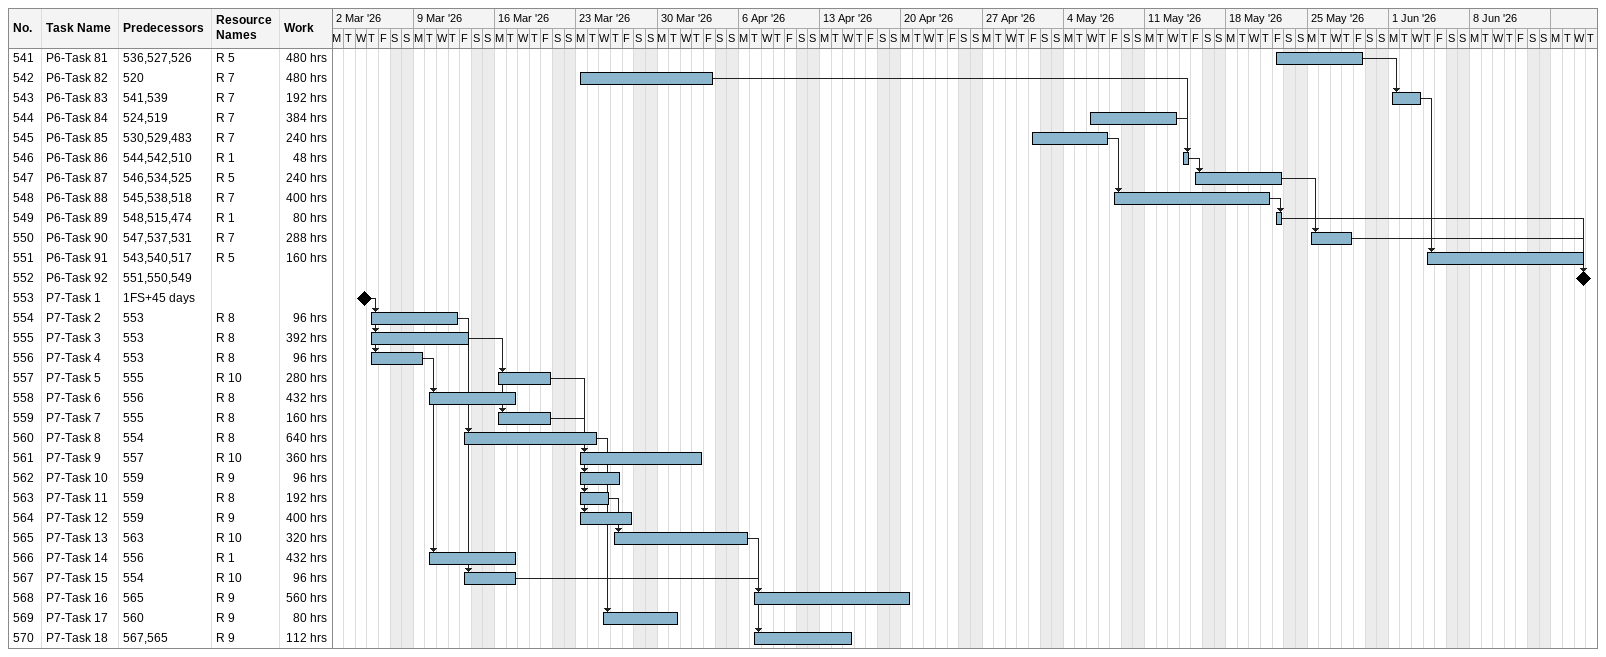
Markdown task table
| ID | Task | Start | Finish | Predecessors | Resources | Work (h) |
|---|---|---|---|---|---|---|
| 541 | P6-Task 81 | 2026-05-22 | 2026-05-29 | 536, 527, 526 | R 5 | 480 |
| 542 | P6-Task 82 | 2026-03-23 | 2026-04-03 | 520 | R 7 | 480 |
| 543 | P6-Task 83 | 2026-06-01 | 2026-06-03 | 541, 539 | R 7 | 192 |
| 544 | P6-Task 84 | 2026-05-06 | 2026-05-13 | 524, 519 | R 7 | 384 |
| 545 | P6-Task 85 | 2026-05-01 | 2026-05-07 | 530, 529, 483 | R 7 | 240 |
| 546 | P6-Task 86 | 2026-05-14 | 2026-05-14 | 544, 542, 510 | R 1 | 48 |
| 547 | P6-Task 87 | 2026-05-15 | 2026-05-22 | 546, 534, 525 | R 5 | 240 |
| 548 | P6-Task 88 | 2026-05-08 | 2026-05-21 | 545, 538, 518 | R 7 | 400 |
| 549 | P6-Task 89 | 2026-05-22 | 2026-05-22 | 548, 515, 474 | R 1 | 80 |
| 550 | P6-Task 90 | 2026-05-25 | 2026-05-28 | 547, 537, 531 | R 7 | 288 |
| 551 | P6-Task 91 | 2026-06-04 | 2026-06-17 | 543, 540, 517 | R 5 | 160 |
| 552 | P6-Task 92 (milestone) | 2026-06-17 | 2026-06-17 | 551, 550, 549 |  |  |
| 553 | P7-Task 1 (milestone) | 2026-03-04 | 2026-03-04 | 1FS+45d |  |  |
| 554 | P7-Task 2 | 2026-03-05 | 2026-03-12 | 553 | R 8 | 96 |
| 555 | P7-Task 3 | 2026-03-05 | 2026-03-13 | 553 | R 8 | 392 |
| 556 | P7-Task 4 | 2026-03-05 | 2026-03-09 | 553 | R 8 | 96 |
| 557 | P7-Task 5 | 2026-03-16 | 2026-03-20 | 555 | R 10 | 280 |
| 558 | P7-Task 6 | 2026-03-10 | 2026-03-17 | 556 | R 8 | 432 |
| 559 | P7-Task 7 | 2026-03-16 | 2026-03-20 | 555 | R 8 | 160 |
| 560 | P7-Task 8 | 2026-03-13 | 2026-03-24 | 554 | R 8 | 640 |
| 561 | P7-Task 9 | 2026-03-23 | 2026-04-02 | 557 | R 10 | 360 |
| 562 | P7-Task 10 | 2026-03-23 | 2026-03-26 | 559 | R 9 | 96 |
| 563 | P7-Task 11 | 2026-03-23 | 2026-03-25 | 559 | R 8 | 192 |
| 564 | P7-Task 12 | 2026-03-23 | 2026-03-27 | 559 | R 9 | 400 |
| 565 | P7-Task 13 | 2026-03-26 | 2026-04-06 | 563 | R 10 | 320 |
| 566 | P7-Task 14 | 2026-03-10 | 2026-03-17 | 556 | R 1 | 432 |
| 567 | P7-Task 15 | 2026-03-13 | 2026-03-17 | 554 | R 10 | 96 |
| 568 | P7-Task 16 | 2026-04-07 | 2026-04-20 | 565 | R 9 | 560 |
| 569 | P7-Task 17 | 2026-03-25 | 2026-03-31 | 560 | R 9 | 80 |
| 570 | P7-Task 18 | 2026-04-07 | 2026-04-15 | 567, 565 | R 9 | 112 |
